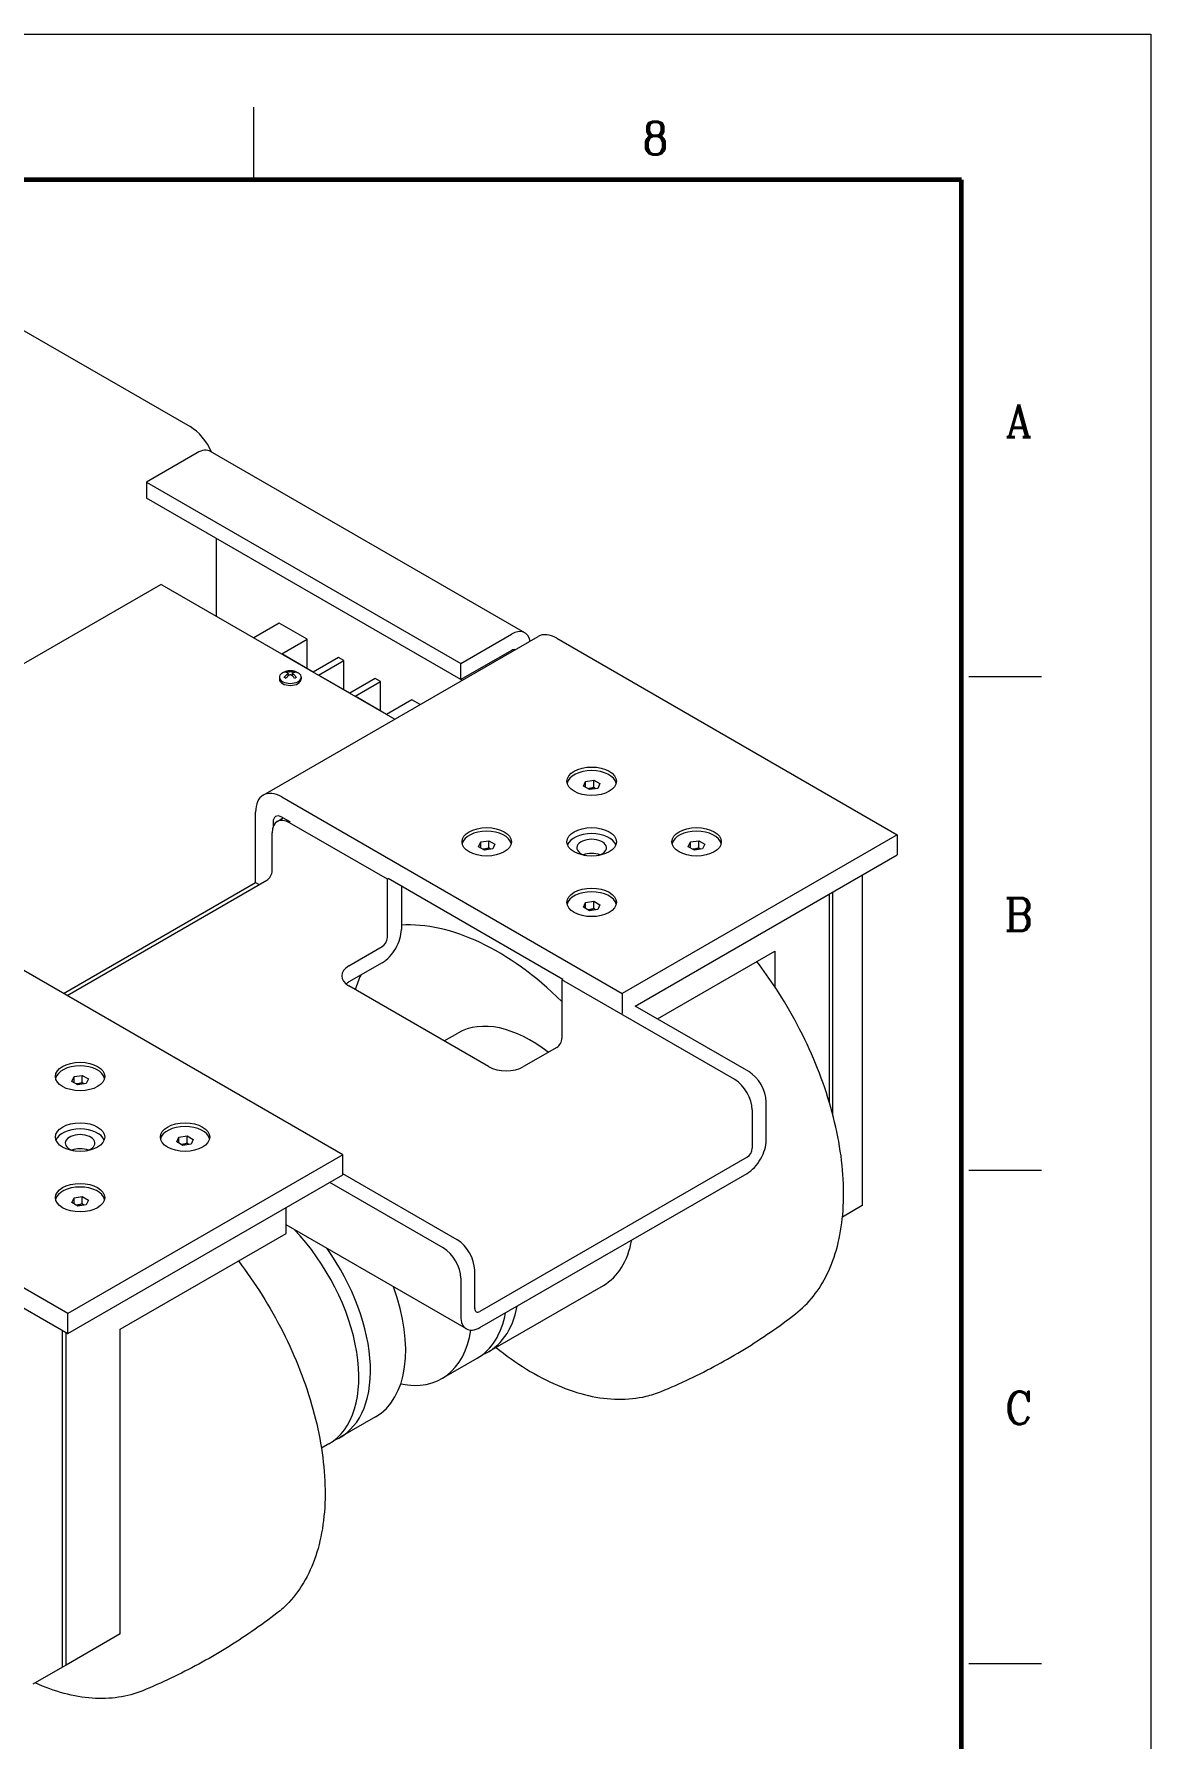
# Model space of a CAD drawing. Header units: millimetres. Extents: x 36 to 2484, y 36 to 1746.
# Drawn here: x 2032 to 2484, y 1055 to 1746 of the extents above; entities that cross this region are included whole.
import ezdxf
from ezdxf.enums import TextEntityAlignment as Align

# ---------------------------------------------------------------- set-up
doc = ezdxf.new("R2010")
doc.units = ezdxf.units.MM
doc.header["$LTSCALE"] = 6
doc.layers.get('0').update_dxf_attribs({"lineweight": 18})
doc.layers.add('SkizziergeometrieWIN-ISO', color=7, linetype='Continuous', lineweight=50)
doc.layers.add('굵은실선_A3', color=7, linetype='Continuous', lineweight=18)
doc.layers.add('가는실선_A3', color=9, linetype='Continuous', lineweight=5, true_color=0x808080)
doc.styles.add('텍스트 스타일36', font='ROMANC.shx', dxfattribs={"width": 0.941937})

# ---------------------------------------------------------------- blocks, each defined once
blk = doc.blocks.new('경계 A3_경계')
at = {"layer": 'SkizziergeometrieWIN-ISO', "lineweight": 18}
for p, q in [((6, 291), (414, 291)), ((414, 291), (414, 6))]:
    blk.add_line(p, q, dxfattribs=at)
at = {"layer": '가는실선_A3', "color": 7}
for p, q in [((353.45, 281.16), (353.45, 286.06)), ((401.71, 247.62), (406.61, 247.62)), ((401.71, 214.3), (406.61, 214.3)), ((401.71, 180.98), (406.61, 180.98))]:
    blk.add_line(p, q, dxfattribs=at)
at = {"layer": '가는실선_A3', "color": 7, "lineweight": 60}
for p, q in [((401.22, 281.16), (19.02, 281.16)), ((401.22, 14.6), (401.22, 281.16))]:
    blk.add_line(p, q, dxfattribs=at)
at = {"layer": '가는실선_A3', "color": 7, "style": '텍스트 스타일36', "width": 0.941937}
for s, p in [('8', (380.55, 283.98)), ('A', (405.08, 264.88)), ('B', (405.08, 231.56)), ('C', (405.08, 198.24))]:
    blk.add_text(s, height=2.2, dxfattribs=at).set_placement(p, align=Align.MIDDLE_CENTER)

msp = doc.modelspace()

# ---------------------------------------------------------------- linework, layer by layer
at = {"layer": '굵은실선_A3'}
for p, q in [((1956.986, 1666.588), (2094.871, 1586.98)), ((2097.7, 1576.365), (2077.194, 1564.526)), ((2230.479, 1503.425), (2103.2, 1576.91)), ((2077.194, 1564.526), (2204.473, 1491.041)), ((2077.194, 1564.526), (2077.194, 1557.994)), ((2204.473, 1484.509), (2077.194, 1557.994)), ((2105.478, 1541.664), (2105.478, 1510.147)), ((2082.879, 1522.908), (1841.048, 1383.287)), ((2083.479, 1522.849), (2177.735, 1468.43)), ((2130.961, 1507.356), (2120.637, 1501.395)), ((2142.274, 1500.824), (2130.961, 1507.356)), ((2124.495, 1437.691), (2235.864, 1501.99)), ((2132.021, 1494.904), (2142.274, 1500.824)), ((2142.274, 1488.985), (2142.274, 1500.824)), ((2204.473, 1491.041), (2224.979, 1502.88)), ((2243.364, 1501.248), (2381.25, 1421.639)), ((2144.785, 1487.535), (2132.021, 1494.904)), ((2155.038, 1493.455), (2144.785, 1487.535)), ((2146.835, 1486.351), (2157.088, 1492.271)), ((2157.088, 1492.271), (2155.038, 1493.455)), ((2157.088, 1480.432), (2157.088, 1492.271)), ((2224.979, 1496.349), (2204.473, 1484.509)), ((2131.051, 1485.494), (2131.051, 1484.678)), ((2133.683, 1487.423), (2133.683, 1487.849)), ((2134.537, 1485.934), (2134.537, 1487.063)), ((2134.595, 1485.988), (2134.537, 1486.022)), ((2136.365, 1486.022), (2136.307, 1485.988)), ((2136.365, 1485.934), (2136.365, 1487.063)), ((2137.219, 1487.423), (2137.219, 1487.849)), ((2139.851, 1485.494), (2139.851, 1484.678)), ((2159.634, 1478.962), (2146.835, 1486.351)), ((2169.887, 1484.882), (2159.634, 1478.962)), ((2171.938, 1483.698), (2169.887, 1484.882)), ((2204.473, 1484.509), (2204.473, 1491.041)), ((2161.685, 1477.778), (2171.938, 1483.698)), ((2171.938, 1471.859), (2171.938, 1483.698)), ((2205.029, 1484.188), (2204.473, 1484.509)), ((2174.448, 1470.409), (2161.685, 1477.778)), ((2184.701, 1476.329), (2174.448, 1470.409)), ((2188.059, 1474.39), (2184.701, 1476.329)), ((2255.056, 1443.263), (2258.403, 1443.781)), ((2258.403, 1443.781), (2260.852, 1442.367)), ((2258.403, 1440.842), (2258.403, 1443.781)), ((2131.995, 1436.948), (2269.88, 1357.34)), ((2254.16, 1441.331), (2255.056, 1443.263)), ((2256.609, 1439.917), (2254.16, 1441.331)), ((2255.056, 1440.814), (2255.056, 1443.263)), ((2259.955, 1440.435), (2256.609, 1439.917)), ((2260.852, 1442.367), (2259.955, 1440.435)), ((2121.388, 1402.247), (2121.388, 1430.825)), ((2128.459, 1426.742), (2128.459, 1424.801)), ((2130.176, 1427.033), (2132.601, 1428.433)), ((2135.511, 1426.753), (2131.995, 1428.783)), ((2174.774, 1403.676), (2135.176, 1426.538)), ((2128.105, 1406.942), (2128.105, 1422.456)), ((2211.66, 1416.794), (2212.556, 1418.726)), ((2214.109, 1415.38), (2211.66, 1416.794)), ((2212.556, 1418.726), (2215.903, 1419.244)), ((2212.556, 1416.276), (2212.556, 1418.726)), ((2217.455, 1415.897), (2214.109, 1415.38)), ((2215.903, 1419.244), (2218.352, 1417.829)), ((2215.903, 1416.304), (2215.903, 1419.244)), ((2218.352, 1417.829), (2217.455, 1415.897)), ((2381.25, 1421.639), (2269.88, 1357.34)), ((2296.66, 1416.794), (2297.556, 1418.726)), ((2299.109, 1415.38), (2296.66, 1416.794)), ((2297.556, 1418.726), (2300.903, 1419.244)), ((2297.556, 1416.276), (2297.556, 1418.726)), ((2302.455, 1415.897), (2299.109, 1415.38)), ((2300.903, 1419.244), (2303.352, 1417.829)), ((2300.903, 1416.304), (2300.903, 1419.244)), ((2303.352, 1417.829), (2302.455, 1415.897)), ((2381.25, 1421.639), (2381.25, 1413.474)), ((2275.184, 1352.237), (2381.25, 1413.474)), ((2043.606, 1357.34), (2121.388, 1402.247)), ((2045.02, 1356.523), (2125.984, 1403.268)), ((2121.388, 1402.247), (2122.802, 1401.431)), ((2174.774, 1403.676), (2175.128, 1403.88)), ((2174.774, 1379.998), (2174.774, 1403.676)), ((2245.839, 1363.055), (2175.128, 1403.88)), ((2367.108, 1405.309), (2367.108, 1271.404)), ((2180.431, 1400.818), (2180.431, 1383.264)), ((2353.672, 1397.552), (2353.672, 1313.514)), ((2355.087, 1398.369), (2355.087, 1308.502)), ((2254.16, 1392.257), (2255.056, 1394.188)), ((2256.609, 1390.842), (2254.16, 1392.257)), ((2255.056, 1394.188), (2258.403, 1394.706)), ((2255.056, 1391.739), (2255.056, 1394.188)), ((2259.955, 1391.36), (2256.609, 1390.842)), ((2258.403, 1394.706), (2260.852, 1393.292)), ((2258.403, 1391.767), (2258.403, 1394.706)), ((2260.852, 1393.292), (2259.955, 1391.36)), ((2159.218, 1368.567), (2172.653, 1376.324)), ((2284.22, 1347.019), (2331.752, 1374.462)), ((2331.752, 1374.462), (2331.752, 1359.976)), ((2156.743, 1292.02), (2018.857, 1371.629)), ((2172.653, 1369.792), (2159.218, 1362.035)), ((2245.839, 1363.055), (2245.485, 1362.851)), ((2245.485, 1362.851), (2245.485, 1339.173)), ((2315.489, 1322.435), (2245.485, 1362.851)), ((2215.787, 1327.742), (2159.218, 1360.402)), ((2269.88, 1357.34), (2269.88, 1349.175)), ((2321.146, 1325.701), (2275.184, 1352.237)), ((2197.799, 1338.127), (2203.257, 1341.279)), ((2243.364, 1335.499), (2229.929, 1327.742)), ((2046.978, 1321.715), (2047.874, 1323.647)), ((2049.427, 1320.3), (2046.978, 1321.715)), ((2047.874, 1323.647), (2051.22, 1324.164)), ((2047.874, 1321.197), (2047.874, 1323.647)), ((2052.773, 1320.818), (2049.427, 1320.3)), ((2051.22, 1324.164), (2053.67, 1322.75)), ((2051.22, 1321.225), (2051.22, 1324.164)), ((2053.67, 1322.75), (2052.773, 1320.818)), ((2328.217, 1297.94), (2328.217, 1313.453)), ((2045.374, 1227.721), (1907.488, 1307.33)), ((2322.56, 1310.187), (2322.56, 1294.674)), ((1907.488, 1299.165), (2045.374, 1219.556)), ((2089.478, 1297.177), (2090.374, 1299.109)), ((2090.374, 1299.109), (2093.72, 1299.627)), ((2090.374, 1296.66), (2090.374, 1299.109)), ((2093.72, 1299.627), (2096.17, 1298.213)), ((2093.72, 1296.687), (2093.72, 1299.627)), ((2156.743, 1292.02), (2045.374, 1227.721)), ((2091.927, 1295.763), (2089.478, 1297.177)), ((2095.273, 1296.281), (2091.927, 1295.763)), ((2096.17, 1298.213), (2095.273, 1296.281)), ((2156.743, 1283.855), (2156.743, 1292.02)), ((2320.438, 1291), (2212.251, 1228.538)), ((2045.374, 1219.556), (2156.743, 1283.855)), ((2197.402, 1254.257), (2151.44, 1280.793)), ((2203.059, 1257.523), (2156.743, 1284.264)), ((2212.251, 1222.006), (2320.438, 1284.468)), ((2046.978, 1272.64), (2047.874, 1274.572)), ((2049.427, 1271.226), (2046.978, 1272.64)), ((2047.874, 1274.572), (2051.22, 1275.089)), ((2047.874, 1272.122), (2047.874, 1274.572)), ((2052.773, 1271.743), (2049.427, 1271.226)), ((2051.22, 1275.089), (2053.67, 1273.675)), ((2051.22, 1272.15), (2051.22, 1275.089)), ((2053.67, 1273.675), (2052.773, 1271.743)), ((2367.108, 1271.404), (2359.105, 1266.784)), ((2133.762, 1260.152), (2133.762, 1270.587)), ((2066.587, 1221.369), (2133.762, 1260.152)), ((2206.751, 1221.461), (2133.762, 1263.601)), ((2210.13, 1229.762), (2210.13, 1245.276)), ((2204.473, 1242.01), (2204.473, 1226.496)), ((2215.81, 1212.271), (2262.257, 1239.088)), ((2045.374, 1219.556), (2045.374, 1227.721)), ((2043.253, 1084.426), (2043.253, 1220.781)), ((2044.667, 1085.242), (2044.667, 1219.964)), ((2066.587, 1097.898), (2066.587, 1221.369)), ((2196.85, 1201.325), (2211.124, 1209.566)), ((2169.98, 1185.811), (2155.706, 1177.57)), ((2151.02, 1174.865), (2148.061, 1173.156)), ((2066.587, 1097.898), (2044.667, 1085.242)), ((2043.253, 1084.426), (2031.232, 1077.486)), ((2044.667, 1085.242), (2043.253, 1084.426))]:
    msp.add_line(p, q, dxfattribs=at)
for centre, major_axis, ratio, start_param, end_param in [((2094.871, 1574.732), (7.5, -12.99), 0.5773503, 1.3924193, 2.3561945), ((2097.7, 1567.384), (5.5, 9.526), 0.5773503, 0, 0.7853982), ((2083.479, 1521.869), (-0.6, 1.039), 0.5773503, 5.4977871, 6.2831853), ((2224.979, 1493.899), (5.5, 9.526), 0.5773503, 5.7003703, 7.0685835), ((2243.364, 1489), (-7.5, 12.99), 0.5773503, 5.4977871, 6.2831853), ((2224.979, 1493.899), (1.5, 2.598), 0.5773503, 0.0443101, 0.7853982), ((2135.451, 1485.494), (4.4, 0), 0.5773503, 2.4629722, 6.9618058), ((2135.451, 1484.678), (4.4, 0), 0.5773503, 3.1415927, 6.2831853), ((2257.506, 1441.849), (-10, 0), 0.5773503, 3.2692181, 6.1555599), ((2131.995, 1424.701), (-7.5, 12.99), 0.5773503, 5.4977871, 7.0685835), ((2131.995, 1424.701), (-2.5, 4.33), 0.5773503, 5.4977871, 7.0685835), ((2135.176, 1418.373), (-5, 8.66), 0.5773501, 5.497787, 7.0685833), ((2215.006, 1417.312), (-10, 0), 0.5773503, 3.2692181, 6.1555599), ((2300.006, 1417.312), (-10, 0), 0.5773503, 3.2692181, 6.1555599), ((2257.506, 1416.332), (10, 0), 0.5773503, 0.2137561, 2.9278365), ((2257.506, 1416.332), (6, 0), 0.5773503, 5.1552594, 10.5527039), ((2257.506, 1410.616), (-6, 0), 0.5773503, 4.1117204, 5.3130576), ((2125.984, 1405.717), (-1.5, -2.598), 0.5773503, 0.7853984, 2.3561948), ((2257.506, 1392.774), (-10, 0), 0.5773503, 3.2692181, 6.1555599), ((2172.653, 1378.773), (-5.5, -9.526), 0.5773503, 0.7853984, 2.3561948), ((2219.322, 1282.426), (-56.25, 97.428), 0.5773503, 5.1626604, 6.0086028), ((2172.653, 1378.773), (1.5, 2.598), 0.5773503, 3.9269911, 5.4977874), ((2166.289, 1364.484), (-10, 0), 0.5773504, 5.497787, 7.0685833), ((2166.289, 1357.952), (10, 0), 0.5773504, 2.3561943, 2.5403287), ((2232.757, 1290.183), (-29.5, 51.095), 0.5773503, 5.3253279, 6.2831853), ((2243.364, 1337.948), (-1.5, -2.598), 0.5773503, 0.7853984, 2.3561948), ((2050.324, 1322.232), (-10, 0), 0.5773503, 3.2692181, 6.1555599), ((2222.858, 1331.824), (10, 0), 0.5773504, 3.9269907, 5.497787), ((2315.489, 1314.27), (5, -8.66), 0.5773501, 0.785398, 2.3561943), ((2321.146, 1317.536), (-5, 8.66), 0.5773501, 3.9269907, 5.497787), ((2050.324, 1296.715), (-10, 0), 0.5773503, 3.3553488, 6.0694292), ((2050.324, 1296.715), (-6, 0), 0.5773503, 2.0136667, 7.4111113), ((2092.824, 1297.695), (-10, 0), 0.5773503, 3.2692181, 6.1555599), ((2050.324, 1291), (-6, 0), 0.5773503, 4.1117204, 5.3130576), ((2320.438, 1293.449), (-5.5, -9.526), 0.5773503, 0.7853984, 2.3561948), ((2320.438, 1293.449), (1.5, 2.598), 0.5773503, 3.9269911, 5.4977874), ((2050.324, 1273.158), (-10, 0), 0.5773503, 3.2692181, 6.1555599), ((2121.52, 1225.96), (29.5, -51.095), 0.5773503, 0, 1.9746486), ((2203.059, 1249.358), (-5, 8.66), 0.5773501, 3.9269907, 5.497787), ((2232.757, 1290.183), (29.5, -51.095), 0.5773503, 0, 0.5971259), ((2126.206, 1228.666), (29.5, -51.095), 0.5773503, 6.203674, 8.0226298), ((2197.402, 1246.092), (5, -8.66), 0.5773501, 0.785398, 2.3561943), ((2140.48, 1236.907), (29.5, -51.095), 0.5773503, 0, 1.2787961), ((2212.251, 1230.987), (-1.5, -2.598), 0.5773503, 5.4977874, 7.0685838), ((2186.31, 1263.367), (29.5, -51.095), 0.5773503, 6.203674, 6.8803108), ((2212.251, 1230.987), (-5.5, -9.526), 0.5773503, 5.4977874, 7.0685838), ((2181.624, 1260.661), (29.5, -51.095), 0.5773503, 0, 0.5971254), ((2167.35, 1252.42), (29.5, -51.095), 0.5773503, 5.8103361, 6.9082467)]:
    msp.add_ellipse(centre, major_axis=major_axis, ratio=ratio, start_param=start_param, end_param=end_param, dxfattribs=at)
for centre in [(2257.506, 1443.319), (2215.006, 1418.781), (2257.506, 1418.781), (2300.006, 1418.781), (2257.506, 1394.244), (2050.324, 1323.702), (2050.324, 1299.165), (2092.824, 1299.165), (2050.324, 1274.627)]:
    msp.add_ellipse(centre, major_axis=(10, 0), ratio=0.5773503, dxfattribs=at)
for points, knots in [([(2132.026, 1487.089), (2132.538, 1487.456), (2133.011, 1487.679), (2133.914, 1488.007), (2134.341, 1488.099), (2135.163, 1488.198), (2135.56, 1488.203), (2136.375, 1488.131), (2136.794, 1488.054), (2137.707, 1487.76), (2138.206, 1487.546), (2138.794, 1487.147), (2138.835, 1487.118), (2138.876, 1487.089)], [6.1764076, 6.1764076, 6.1764076, 6.1764076, 6.5067608, 6.5067608, 6.8636312, 6.8636312, 7.2205015, 7.2205015, 7.5773719, 7.5773719, 7.9342422, 7.9342422, 7.9607594, 7.9607594, 7.9607594, 7.9607594]), ([(2132.976, 1487.441), (2133.097, 1487.524), (2133.216, 1487.599), (2133.33, 1487.665), (2133.443, 1487.731), (2133.562, 1487.793), (2133.683, 1487.849)], [2.964807322, 2.964807322, 2.964807322, 2.964807322, 3.013108331, 3.013108331, 3.013108331, 3.06140934, 3.06140934, 3.06140934, 3.06140934]), ([(2134.39, 1487.237), (2134.318, 1487.263), (2134.246, 1487.288), (2133.865, 1487.405), (2133.563, 1487.452), (2133.193, 1487.458), (2133.084, 1487.453), (2132.976, 1487.441)], [0.09573984, 0.09573984, 0.09573984, 0.09573984, 0.12436972, 0.12436972, 0.24873943, 0.24873943, 0.29889337, 0.29889337, 0.29889337, 0.29889337]), ([(2132.976, 1485.399), (2133.084, 1485.537), (2133.193, 1485.667), (2133.563, 1486.088), (2133.865, 1486.39), (2134.246, 1486.713), (2134.318, 1486.772), (2134.39, 1486.828)], [3.19514614, 3.19514614, 3.19514614, 3.19514614, 3.24530008, 3.24530008, 3.36966979, 3.36966979, 3.39829967, 3.39829967, 3.39829967, 3.39829967]), ([(2133.683, 1484.991), (2133.562, 1485.075), (2133.443, 1485.15), (2133.33, 1485.216), (2133.216, 1485.281), (2133.097, 1485.344), (2132.976, 1485.399)], [2.964807322, 2.964807322, 2.964807322, 2.964807322, 3.013108331, 3.013108331, 3.013108331, 3.06140934, 3.06140934, 3.06140934, 3.06140934]), ([(2133.683, 1487.849), (2133.791, 1487.861), (2133.9, 1487.866), (2134.27, 1487.86), (2134.572, 1487.813), (2134.954, 1487.696), (2135.025, 1487.672), (2135.097, 1487.645)], [-0.29889337, -0.29889337, -0.29889337, -0.29889337, -0.24873943, -0.24873943, -0.12436972, -0.12436972, -0.09573984, -0.09573984, -0.09573984, -0.09573984]), ([(2135.097, 1486.42), (2135.025, 1486.364), (2134.954, 1486.305), (2134.572, 1485.982), (2134.27, 1485.68), (2133.9, 1485.259), (2133.791, 1485.128), (2133.683, 1484.991)], [0.09573984, 0.09573984, 0.09573984, 0.09573984, 0.12436972, 0.12436972, 0.24873943, 0.24873943, 0.29889337, 0.29889337, 0.29889337, 0.29889337]), ([(2134.39, 1487.237), (2134.408, 1487.23), (2134.425, 1487.222), (2134.467, 1487.198), (2134.488, 1487.179), (2134.517, 1487.142), (2134.526, 1487.124), (2134.536, 1487.088), (2134.538, 1487.07), (2134.535, 1487.032), (2134.531, 1487.013), (2134.514, 1486.97), (2134.501, 1486.946), (2134.461, 1486.891), (2134.43, 1486.86), (2134.393, 1486.83), (2134.391, 1486.829), (2134.39, 1486.828)], [-0.199433203, -0.199433203, -0.199433203, -0.199433203, -0.19164586, -0.19164586, -0.177994259, -0.177994259, -0.167500144, -0.167500144, -0.157905401, -0.157905401, -0.148099494, -0.148099494, -0.136711424, -0.136711424, -0.120831434, -0.120831434, -0.120324631, -0.120324631, -0.120324631, -0.120324631]), ([(2135.804, 1487.645), (2135.786, 1487.638), (2135.767, 1487.632), (2135.71, 1487.617), (2135.67, 1487.609), (2135.595, 1487.598), (2135.561, 1487.595), (2135.495, 1487.591), (2135.463, 1487.59), (2135.399, 1487.591), (2135.366, 1487.593), (2135.298, 1487.599), (2135.262, 1487.604), (2135.181, 1487.619), (2135.138, 1487.63), (2135.1, 1487.644), (2135.099, 1487.645), (2135.097, 1487.645)], [-0.199433203, -0.199433203, -0.199433203, -0.199433203, -0.19164586, -0.19164586, -0.177994259, -0.177994259, -0.167500144, -0.167500144, -0.157905401, -0.157905401, -0.148099494, -0.148099494, -0.136711424, -0.136711424, -0.120831434, -0.120831434, -0.120324631, -0.120324631, -0.120324631, -0.120324631]), ([(2135.097, 1486.42), (2135.115, 1486.434), (2135.135, 1486.447), (2135.192, 1486.48), (2135.232, 1486.497), (2135.307, 1486.519), (2135.34, 1486.526), (2135.407, 1486.534), (2135.439, 1486.536), (2135.503, 1486.534), (2135.536, 1486.53), (2135.604, 1486.517), (2135.64, 1486.507), (2135.721, 1486.476), (2135.764, 1486.452), (2135.802, 1486.422), (2135.803, 1486.421), (2135.804, 1486.42)], [-0.199433203, -0.199433203, -0.199433203, -0.199433203, -0.19164586, -0.19164586, -0.177994259, -0.177994259, -0.167500144, -0.167500144, -0.157905401, -0.157905401, -0.148099494, -0.148099494, -0.136711424, -0.136711424, -0.120831434, -0.120831434, -0.120324631, -0.120324631, -0.120324631, -0.120324631]), ([(2135.804, 1487.645), (2135.876, 1487.672), (2135.948, 1487.696), (2136.33, 1487.813), (2136.632, 1487.86), (2137.002, 1487.866), (2137.11, 1487.861), (2137.219, 1487.849)], [0.09573984, 0.09573984, 0.09573984, 0.09573984, 0.12436972, 0.12436972, 0.24873943, 0.24873943, 0.29889337, 0.29889337, 0.29889337, 0.29889337]), ([(2137.219, 1484.991), (2137.11, 1485.128), (2137.002, 1485.259), (2136.632, 1485.68), (2136.33, 1485.982), (2135.948, 1486.305), (2135.876, 1486.364), (2135.804, 1486.42)], [3.19514614, 3.19514614, 3.19514614, 3.19514614, 3.24530008, 3.24530008, 3.36966979, 3.36966979, 3.39829967, 3.39829967, 3.39829967, 3.39829967]), ([(2136.512, 1486.828), (2136.494, 1486.843), (2136.477, 1486.857), (2136.435, 1486.899), (2136.413, 1486.926), (2136.385, 1486.975), (2136.376, 1486.997), (2136.366, 1487.037), (2136.364, 1487.056), (2136.367, 1487.093), (2136.371, 1487.111), (2136.388, 1487.147), (2136.401, 1487.165), (2136.441, 1487.203), (2136.472, 1487.221), (2136.509, 1487.236), (2136.51, 1487.236), (2136.512, 1487.237)], [-0.199433203, -0.199433203, -0.199433203, -0.199433203, -0.19164586, -0.19164586, -0.177994259, -0.177994259, -0.167500144, -0.167500144, -0.157905401, -0.157905401, -0.148099494, -0.148099494, -0.136711424, -0.136711424, -0.120831434, -0.120831434, -0.120324631, -0.120324631, -0.120324631, -0.120324631]), ([(2137.926, 1487.441), (2137.818, 1487.453), (2137.709, 1487.458), (2137.339, 1487.452), (2137.037, 1487.405), (2136.655, 1487.288), (2136.583, 1487.263), (2136.512, 1487.237)], [3.19514614, 3.19514614, 3.19514614, 3.19514614, 3.24530008, 3.24530008, 3.36966979, 3.36966979, 3.39829967, 3.39829967, 3.39829967, 3.39829967]), ([(2136.512, 1486.828), (2136.583, 1486.772), (2136.655, 1486.713), (2137.037, 1486.39), (2137.339, 1486.088), (2137.709, 1485.667), (2137.818, 1485.537), (2137.926, 1485.399)], [0.09573984, 0.09573984, 0.09573984, 0.09573984, 0.12436972, 0.12436972, 0.24873943, 0.24873943, 0.29889337, 0.29889337, 0.29889337, 0.29889337]), ([(2137.926, 1487.441), (2137.805, 1487.524), (2137.686, 1487.599), (2137.572, 1487.665), (2137.458, 1487.731), (2137.339, 1487.793), (2137.219, 1487.849)], [-0.048301009, -0.048301009, -0.048301009, -0.048301009, 0, 0, 0, 0.048301009, 0.048301009, 0.048301009, 0.048301009]), ([(2137.926, 1485.399), (2137.805, 1485.344), (2137.686, 1485.281), (2137.572, 1485.216), (2137.458, 1485.15), (2137.339, 1485.075), (2137.219, 1484.991)], [2.964807322, 2.964807322, 2.964807322, 2.964807322, 3.013108331, 3.013108331, 3.013108331, 3.06140934, 3.06140934, 3.06140934, 3.06140934]), ([(2340.06, 1227.534), (2345.396, 1231.648), (2349.738, 1237.171), (2356.309, 1250.683), (2358.396, 1258.815), (2360.018, 1276.916), (2359.453, 1286.952), (2355.698, 1307.716), (2352.505, 1318.443), (2343.856, 1339.493), (2338.409, 1349.814), (2329.672, 1363.154), (2327.113, 1366.764), (2324.447, 1370.244)], [2.4334297, 2.4334297, 2.4334297, 2.4334297, 2.728401, 2.728401, 3.0434974, 3.0434974, 3.3706321, 3.3706321, 3.6980468, 3.6980468, 4.0242249, 4.0242249, 4.1500347, 4.1500347, 4.1500347, 4.1500347]), ([(2114.436, 1248.994), (2121.224, 1240.135), (2127.308, 1230.429), (2137.579, 1210.075), (2141.729, 1199.418), (2147.547, 1178.33), (2149.209, 1167.904), (2149.8, 1148.278), (2148.724, 1139.08), (2143.783, 1122.986), (2139.952, 1116.041), (2133.341, 1109.039), (2131.744, 1107.591), (2130.049, 1106.284)], [5.2747432, 5.2747432, 5.2747432, 5.2747432, 5.5950212, 5.5950212, 5.9209565, 5.9209565, 6.2478032, 6.2478032, 6.5756752, 6.5756752, 6.8976796, 6.8976796, 6.9913483, 6.9913483, 6.9913483, 6.9913483]), ([(2285.687, 1196.142), (2289.527, 1197.722), (2293.35, 1199.414), (2300.93, 1203.014), (2304.688, 1204.923), (2312.104, 1208.945), (2315.764, 1211.058), (2322.955, 1215.47), (2326.487, 1217.77), (2333.395, 1222.534), (2336.772, 1224.999), (2340.06, 1227.534)], [2.27895932, 2.27895932, 2.27895932, 2.27895932, 2.30985339, 2.30985339, 2.34074746, 2.34074746, 2.37164152, 2.37164152, 2.40253559, 2.40253559, 2.43342966, 2.43342966, 2.43342966, 2.43342966]), ([(2218.769, 1213.979), (2222.807, 1210.711), (2226.927, 1207.773), (2239.444, 1200.034), (2247.949, 1196.367), (2264.357, 1192.599), (2272.286, 1192.444), (2281.656, 1194.669), (2283.709, 1195.328), (2285.687, 1196.142)], [7.65575778, 7.65575778, 7.65575778, 7.65575778, 7.81859953, 7.81859953, 8.14647156, 8.14647156, 8.46847594, 8.46847594, 8.56214463, 8.56214463, 8.56214463, 8.56214463]), ([(2130.049, 1106.284), (2126.762, 1103.749), (2123.385, 1101.284), (2116.476, 1096.52), (2112.945, 1094.22), (2105.753, 1089.808), (2102.094, 1087.695), (2094.677, 1083.673), (2090.92, 1081.765), (2083.339, 1078.164), (2079.516, 1076.472), (2075.677, 1074.892)], [6.9913483, 6.9913483, 6.9913483, 6.9913483, 7.02224237, 7.02224237, 7.05313644, 7.05313644, 7.0840305, 7.0840305, 7.11492457, 7.11492457, 7.14581864, 7.14581864, 7.14581864, 7.14581864]), ([(2075.677, 1074.892), (2069.446, 1072.328), (2062.492, 1071.33), (2047.77, 1072.376), (2039.973, 1074.5), (2032.163, 1078.023)], [0.86263333, 0.86263333, 0.86263333, 0.86263333, 1.15760468, 1.15760468, 1.4618813, 1.4618813, 1.4618813, 1.4618813])]:
    msp.add_open_spline(points, degree=3, knots=knots, dxfattribs=at)
for points, weights in [([(2258.403, 1440.842), (2257.113, 1440.327), (2255.957, 1440.294)], [1, 1.11516383842, 1.05886467072]), ([(2259.056, 1440.296), (2258.747, 1440.528), (2258.403, 1440.842)], [1.05850500864, 1.03917061523, 1]), ([(2215.903, 1416.304), (2214.613, 1415.79), (2213.457, 1415.756)], [1, 1.11516383842, 1.05886467072]), ([(2216.556, 1415.758), (2216.247, 1415.99), (2215.903, 1416.304)], [1.05850500864, 1.03917061523, 1]), ([(2300.903, 1416.304), (2299.613, 1415.79), (2298.457, 1415.756)], [1, 1.11516383842, 1.05886467072]), ([(2301.556, 1415.758), (2301.247, 1415.99), (2300.903, 1416.304)], [1.05850500864, 1.03917061523, 1]), ([(2258.403, 1391.767), (2257.113, 1391.253), (2255.957, 1391.219)], [1, 1.11516383842, 1.05886467072]), ([(2259.056, 1391.221), (2258.747, 1391.453), (2258.403, 1391.767)], [1.05850500864, 1.03917061523, 1]), ([(2051.22, 1321.225), (2049.931, 1320.711), (2048.775, 1320.677)], [1, 1.11516383842, 1.05886467072]), ([(2051.874, 1320.679), (2051.565, 1320.911), (2051.22, 1321.225)], [1.05850500864, 1.03917061523, 1]), ([(2093.72, 1296.687), (2092.431, 1296.173), (2091.275, 1296.14)], [1, 1.11516383842, 1.05886467072]), ([(2094.374, 1296.142), (2094.065, 1296.374), (2093.72, 1296.687)], [1.05850500864, 1.03917061523, 1]), ([(2051.22, 1272.15), (2049.931, 1271.636), (2048.775, 1271.602)], [1, 1.11516383842, 1.05886467072]), ([(2051.874, 1271.604), (2051.565, 1271.836), (2051.22, 1272.15)], [1.05850500864, 1.03917061523, 1])]:
    msp.add_rational_spline(points, weights, degree=2, dxfattribs=at)
msp.add_open_spline([(2163.958, 1364.772), (2163.142, 1362.896), (2162.413, 1360.946), (2161.773, 1358.927)], degree=3, dxfattribs=at)

# ---------------------------------------------------------------- block references
at = {"xscale": 6, "yscale": 6, "zscale": 6}
msp.add_blockref('경계 A3_경계', (0, 0), dxfattribs=at)

doc.saveas('drawing.dxf')
